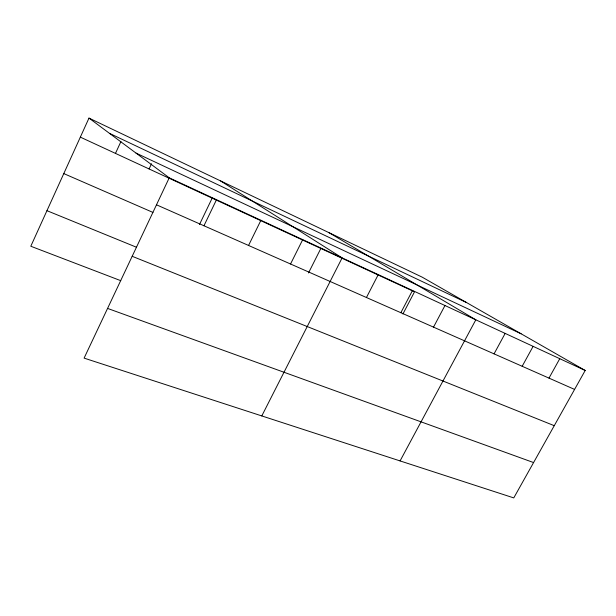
<?xml version="1.0" encoding="UTF-8"?>
<svg xmlns="http://www.w3.org/2000/svg" width="616" height="616" viewBox="0 0 616 616"><rect width="100%" height="100%" fill="white"/><g stroke="black" fill="none" stroke-linecap="round" stroke-linejoin="round"><path stroke-width="0.92" d="M88.981 118.095L169.238 177.808L84.099 358.119L513.767 497.905L585.2 370.478L422.206 277.161L88.981 118.095L30.8 246.246L120.736 280.665M115.469 153.392L120.921 141.58M149.087 168.953L151.505 163.779M199.499 224.478L212.158 198.152M203.958 225.772L216.516 199.707M248.556 245.461L260.93 220.274M290.536 264.002L302.718 239.632M308.5 272.957L320.844 248.456M261.792 415.931L342.119 257.881L220.474 180.865M366.443 297.52L378.255 274.62M400.854 312.712L412.489 290.475M402.926 313.975L414.53 291.822L80.342 137.137M433.51 327.135L444.968 305.521M400.077 460.922L475.822 319.812L328.836 232.594M494.055 353.861L505.166 333.402M522.175 366.281L533.117 346.346M548.987 378.116L559.767 358.689M107.569 308.416L533.579 462.562M132.178 256.295L554.254 425.679M46.947 210.68L136.513 247.255M63.787 173.589L152.953 212.42M156.487 204.805L574.582 389.42M169.238 177.808L585.2 370.478M136.013 153.084L521.136 333.803M109.494 133.356L466.628 302.595"/></g></svg>
